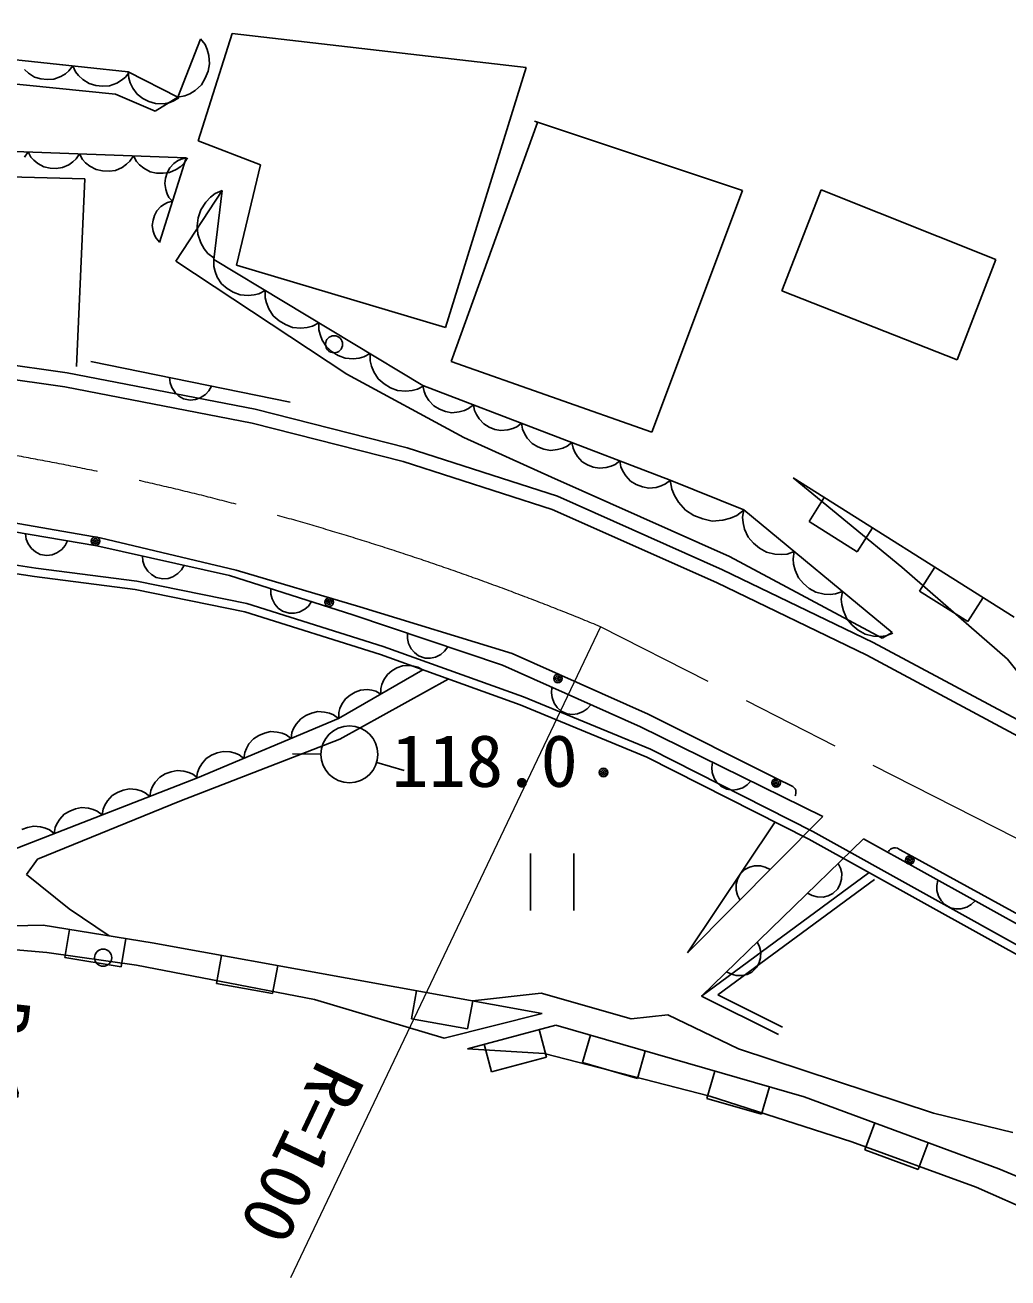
# Model space of a CAD drawing. Units: millimetres, scale not verified. Extents: x 40000 to 680000, y 20000 to 380000.
# Drawn here: x 289868 to 324370, y 294153 to 338136 of the extents above; entities that cross this region are included whole.
import ezdxf
from ezdxf.enums import TextEntityAlignment as Align

# ---------------------------------------------------------------- set-up
doc = ezdxf.new("R2010")
doc.units = ezdxf.units.MM
doc.header["$LTSCALE"] = 1000
doc.linetypes.add('CHAIN', pattern=[18.5, 12, -1.5, 3.5, -1.5])
for name, color, linetype, lineweight in [('M-BGD', 7, 'Continuous', 25), ('M-BMK', 2, 'CHAIN', 13), ('M-STR-HTXT', 7, 'Continuous', 13)]:
    doc.layers.add(name, color=color, linetype=linetype, lineweight=lineweight)
doc.styles.add('ＭＳ ゴシック', font='')
doc.styles.get('ＭＳ ゴシック').set_extended_font_data('MS Gothic')

msp = doc.modelspace()

# ---------------------------------------------------------------- linework, layer by layer
at = {"layer": 'M-BGD'}
for p, q in [((278017, 338136), (293493, 336499)), ((295950, 334068), (297140, 337838)), ((297140, 337838), (307458, 336648)), ((295229, 335606), (296023, 337640)), ((296186, 337453), (296029, 337656)), ((296261, 337282), (296186, 337453)), ((296320, 337070), (296261, 337282)), ((296347, 336776), (296320, 337070)), ((293046, 335705), (283225, 336697)), ((289847, 336579), (289986, 336450)), ((291283, 336427), (291408, 336528)), ((291408, 336528), (291541, 336705)), ((291541, 336705), (291640, 336494)), ((291640, 336494), (291746, 336362)), ((293390, 336309), (293530, 336495)), ((293493, 336499), (295229, 335606)), ((293493, 336499), (293508, 336266)), ((296196, 336268), (296292, 336514)), ((296292, 336514), (296347, 336776)), ((307458, 336648), (304630, 327521)), ((289986, 336450), (290201, 336312)), ((290201, 336312), (290423, 336250)), ((290423, 336250), (290650, 336226)), ((290650, 336226), (290881, 336240)), ((290881, 336240), (291119, 336330)), ((291119, 336330), (291283, 336427)), ((291746, 336362), (291893, 336226)), ((291893, 336226), (292119, 336081)), ((292119, 336081), (292353, 336016)), ((292835, 336005), (293086, 336100)), ((293086, 336100), (293258, 336202)), ((293258, 336202), (293390, 336309)), ((293508, 336266), (293560, 336105)), ((293560, 336105), (293647, 335925)), ((295840, 335840), (296059, 336038)), ((296059, 336038), (296196, 336268)), ((292353, 336016), (292592, 335991)), ((292592, 335991), (292835, 336005)), ((294435, 335110), (293046, 335705)), ((293647, 335925), (293806, 335708)), ((293806, 335708), (294001, 335563)), ((295229, 335606), (294435, 335110)), ((295229, 335606), (295482, 335649)), ((295482, 335649), (295653, 335724)), ((295653, 335724), (295840, 335840)), ((294001, 335563), (294214, 335453)), ((294214, 335453), (294446, 335379)), ((294446, 335379), (294714, 335376)), ((294714, 335376), (294912, 335409)), ((294912, 335409), (295073, 335461)), ((295073, 335461), (295271, 335584)), ((304829, 326330), (307854, 334713)), ((307755, 334763), (315047, 332332)), ((282481, 333969), (295527, 333473)), ((298132, 333225), (295950, 334068)), ((289854, 333499), (289976, 333684)), ((289976, 333684), (290077, 333500)), ((290077, 333500), (290181, 333388)), ((291548, 333336), (291660, 333440)), ((291660, 333440), (291774, 333616)), ((291774, 333616), (291881, 333422)), ((291881, 333422), (291991, 333303)), ((293552, 333358), (293673, 333544)), ((293673, 333544), (293780, 333349)), ((295527, 333473), (294584, 330497)), ((295345, 333430), (295225, 333367)), ((295527, 333473), (295345, 333430)), ((295450, 333286), (295572, 333471)), ((283699, 332980), (291971, 332732)), ((290181, 333388), (290320, 333275)), ((290320, 333275), (290532, 333159)), ((290532, 333159), (290747, 333115)), ((290747, 333115), (290962, 333106)), ((290962, 333106), (291180, 333134)), ((291180, 333134), (291400, 333234)), ((291400, 333234), (291548, 333336)), ((291991, 333303), (292138, 333184)), ((292138, 333184), (292362, 333061)), ((292362, 333061), (292588, 333015)), ((292588, 333015), (292816, 333006)), ((292816, 333006), (293045, 333035)), ((293045, 333035), (293277, 333140)), ((293277, 333140), (293434, 333249)), ((293434, 333249), (293552, 333358)), ((293780, 333349), (293889, 333231)), ((293889, 333231), (294037, 333112)), ((294037, 333112), (294260, 332989)), ((294260, 332989), (294487, 332942)), ((294715, 332934), (294944, 332963)), ((294945, 333120), (294856, 332947)), ((294944, 332963), (295176, 333068)), ((295094, 333274), (294945, 333120)), ((295225, 333367), (295094, 333274)), ((295176, 333068), (295332, 333176)), ((295332, 333176), (295450, 333286)), ((297289, 329703), (298132, 333225)), ((291971, 332732), (291674, 326144)), ((294487, 332942), (294715, 332934)), ((294798, 332764), (294771, 332571)), ((294771, 332571), (294805, 332359)), ((294856, 332947), (294798, 332764)), ((294805, 332359), (294857, 332208)), ((294857, 332208), (294920, 332088)), ((294920, 332088), (295044, 331948)), ((295156, 329852), (296793, 332332)), ((296377, 332093), (296211, 331920)), ((296537, 332219), (296377, 332093)), ((296793, 332332), (296495, 329902)), ((296793, 332332), (296537, 332219)), ((315047, 332332), (311872, 323850)), ((316433, 328810), (317814, 332347)), ((317814, 332347), (323943, 329900)), ((294638, 331761), (294498, 331617)), ((294760, 331849), (294638, 331761)), ((294873, 331907), (294760, 331849)), ((295044, 331948), (294873, 331907)), ((296033, 331652), (295950, 331372)), ((296211, 331920), (296033, 331652)), ((294361, 331283), (294335, 331102)), ((294415, 331455), (294361, 331283)), ((294498, 331617), (294415, 331455)), ((295950, 331372), (295915, 331086)), ((294335, 331102), (294367, 330903)), ((294367, 330903), (294416, 330762)), ((294416, 330762), (294475, 330649)), ((295915, 331086), (295928, 330794)), ((295928, 330794), (296036, 330491)), ((294475, 330649), (294591, 330518)), ((296036, 330491), (296155, 330283)), ((296155, 330283), (296281, 330122)), ((296281, 330122), (296501, 329950)), ((296495, 329902), (303837, 325487)), ((296495, 329902), (296495, 329657)), ((323943, 329900), (322586, 326387)), ((301158, 325884), (295156, 329852)), ((296495, 329657), (296538, 329484)), ((296538, 329484), (296617, 329289)), ((304630, 327521), (297289, 329703)), ((296617, 329289), (296768, 329052)), ((296768, 329052), (296963, 328886)), ((296963, 328886), (297179, 328756)), ((297179, 328756), (297416, 328662)), ((297416, 328662), (297697, 328640)), ((297697, 328640), (297906, 328662)), ((297906, 328662), (298079, 328705)), ((298079, 328705), (298295, 328820)), ((298295, 328820), (298295, 328563)), ((298295, 328563), (298340, 328382)), ((322586, 326387), (316433, 328810)), ((298340, 328382), (298423, 328178)), ((298423, 328178), (298581, 327929)), ((298581, 327929), (298785, 327755)), ((298785, 327755), (299011, 327619)), ((299954, 327565), (300180, 327686)), ((300180, 327686), (300180, 327441)), ((299011, 327619), (299260, 327521)), ((299260, 327521), (299554, 327498)), ((299554, 327498), (299773, 327520)), ((299773, 327520), (299954, 327565)), ((300180, 327441), (300223, 327268)), ((300223, 327268), (300302, 327073)), ((282580, 327171), (291347, 325928)), ((300302, 327073), (300453, 326836)), ((300453, 326836), (300648, 326670)), ((282519, 326675), (291265, 325435)), ((300648, 326670), (300864, 326540)), ((300864, 326540), (301101, 326446)), ((301101, 326446), (301382, 326424)), ((301382, 326424), (301591, 326446)), ((301591, 326446), (301764, 326489)), ((301764, 326489), (301980, 326604)), ((301980, 326604), (301980, 326347)), ((291347, 325928), (297950, 324649)), ((292180, 326330), (299174, 324892)), ((301980, 326347), (302025, 326166)), ((302025, 326166), (302108, 325962)), ((302108, 325962), (302266, 325713)), ((311872, 323850), (304829, 326330)), ((294942, 325762), (294965, 325574)), ((294965, 325574), (295023, 325409)), ((305275, 323652), (301158, 325884)), ((302266, 325713), (302470, 325539)), ((302470, 325539), (302696, 325403)), ((303837, 325487), (312517, 322164)), ((303837, 325487), (303875, 325269)), ((291265, 325435), (297841, 324161)), ((295023, 325409), (295140, 325232)), ((295140, 325232), (295268, 325113)), ((295268, 325113), (295433, 325018)), ((295856, 324992), (296021, 325050)), ((296021, 325050), (296198, 325167)), ((296198, 325167), (296317, 325296)), ((296317, 325296), (296412, 325460)), ((302696, 325403), (302945, 325305)), ((302945, 325305), (303239, 325282)), ((303239, 325282), (303458, 325304)), ((303458, 325304), (303639, 325349)), ((303639, 325349), (303865, 325470)), ((303875, 325269), (303941, 325122)), ((303941, 325122), (304042, 324961)), ((295433, 325018), (295668, 324970)), ((295668, 324970), (295856, 324992)), ((297950, 324649), (303282, 323299)), ((304042, 324961), (304214, 324773)), ((304214, 324773), (304414, 324656)), ((304414, 324656), (304627, 324574)), ((305107, 324553), (305289, 324605)), ((305289, 324605), (305437, 324671)), ((305437, 324671), (305611, 324808)), ((305611, 324808), (305648, 324601)), ((305648, 324601), (305710, 324462)), ((297841, 324161), (303144, 322818)), ((304627, 324574), (304853, 324528)), ((304853, 324528), (305107, 324553)), ((305710, 324462), (305806, 324309)), ((305806, 324309), (305969, 324131)), ((307127, 324035), (307292, 324164)), ((307292, 324164), (307331, 323946)), ((305969, 324131), (306158, 324020)), ((306158, 324020), (306359, 323943)), ((306359, 323943), (306574, 323900)), ((306574, 323900), (306814, 323923)), ((306814, 323923), (306987, 323973)), ((306987, 323973), (307127, 324035)), ((307331, 323946), (307396, 323799)), ((307396, 323799), (307497, 323638)), ((303282, 323299), (308556, 321599)), ((308350, 322263), (305275, 323652)), ((307497, 323638), (307670, 323450)), ((307670, 323450), (307869, 323333)), ((307869, 323333), (308082, 323251)), ((308562, 323230), (308745, 323283)), ((308745, 323283), (308892, 323348)), ((308892, 323348), (309066, 323485)), ((309066, 323485), (309103, 323278)), ((309103, 323278), (309165, 323139)), ((308082, 323251), (308308, 323205)), ((308308, 323205), (308562, 323230)), ((309165, 323139), (309261, 322986)), ((309261, 322986), (309424, 322808)), ((310582, 322712), (310747, 322841)), ((310747, 322841), (310786, 322623)), ((303144, 322818), (308377, 321131)), ((309424, 322808), (309613, 322697)), ((309613, 322697), (309815, 322620)), ((309815, 322620), (310029, 322577)), ((310029, 322577), (310270, 322600)), ((310270, 322600), (310443, 322650)), ((310443, 322650), (310582, 322712)), ((310786, 322623), (310852, 322476)), ((310852, 322476), (310953, 322315)), ((314600, 319485), (308350, 322263)), ((310953, 322315), (311125, 322127)), ((311125, 322127), (311324, 322010)), ((311324, 322010), (311537, 321929)), ((312018, 321907), (312200, 321960)), ((312200, 321960), (312347, 322025)), ((312347, 322025), (312522, 322162)), ((312517, 322164), (315096, 321122)), ((312517, 322164), (312568, 321841)), ((316827, 322245), (324590, 317348)), ((320649, 319100), (316827, 322245)), ((308556, 321599), (314354, 319015)), ((311537, 321929), (311764, 321883)), ((311764, 321883), (312018, 321907)), ((312568, 321841), (312661, 321623)), ((312661, 321623), (312806, 321383)), ((317922, 321554), (317388, 320708)), ((308377, 321131), (314143, 318561)), ((312806, 321383), (313054, 321101)), ((313054, 321101), (313345, 320924)), ((314853, 320919), (315113, 321115)), ((315096, 321122), (315056, 320857)), ((315096, 321122), (320305, 316807)), ((288801, 320781), (292506, 320140)), ((313345, 320924), (313656, 320798)), ((313656, 320798), (313989, 320724)), ((313989, 320724), (314363, 320754)), ((314363, 320754), (314634, 320826)), ((314634, 320826), (314853, 320919)), ((315056, 320857), (315074, 320663)), ((315074, 320663), (315128, 320439)), ((317388, 320708), (319080, 319641)), ((288852, 320449), (292393, 319859)), ((289883, 320278), (289913, 320090)), ((315128, 320439), (315252, 320157)), ((319080, 319641), (319614, 320487)), ((289913, 320090), (289977, 319927)), ((289977, 319927), (290100, 319755)), ((291160, 319730), (291274, 319863)), ((291274, 319863), (291363, 320031)), ((292393, 319859), (297049, 318810)), ((292506, 320140), (297278, 319000)), ((315252, 320157), (315435, 319945)), ((315435, 319945), (315648, 319769)), ((315648, 319769), (315890, 319628)), ((290247, 319072), (287624, 319466)), ((290100, 319755), (290233, 319641)), ((290233, 319641), (290401, 319553)), ((290401, 319553), (290638, 319513)), ((290638, 319513), (290825, 319543)), ((290825, 319543), (290988, 319607)), ((290988, 319607), (291160, 319730)), ((293989, 319500), (294008, 319311)), ((319958, 316608), (314600, 319485)), ((315890, 319628), (316190, 319559)), ((316190, 319559), (316420, 319547)), ((316420, 319547), (316615, 319566)), ((316615, 319566), (316868, 319655)), ((316868, 319655), (316829, 319401)), ((316829, 319401), (316846, 319215)), ((290202, 318776), (287602, 319166)), ((293787, 318613), (290247, 319072)), ((294008, 319311), (294063, 319145)), ((294063, 319145), (294177, 318965)), ((294177, 318965), (294303, 318845)), ((295054, 318767), (295234, 318881)), ((295234, 318881), (295355, 319007)), ((295355, 319007), (295453, 319170)), ((297278, 319000), (301624, 317718)), ((314354, 319015), (319638, 316459)), ((316846, 319215), (316898, 319001)), ((316898, 319001), (317017, 318731)), ((324351, 315875), (320649, 319100)), ((321804, 319106), (321270, 318260)), ((293738, 318317), (290202, 318776)), ((297656, 317826), (293787, 318613)), ((294303, 318845), (294465, 318746)), ((294465, 318746), (294700, 318694)), ((294700, 318694), (294888, 318713)), ((294888, 318713), (295054, 318767)), ((297049, 318810), (301377, 317433)), ((314143, 318561), (319411, 316013)), ((317017, 318731), (317192, 318529)), ((317192, 318529), (317395, 318360)), ((297581, 317536), (293738, 318317)), ((298498, 318349), (298501, 318159)), ((298501, 318159), (298541, 317989)), ((317395, 318360), (317626, 318226)), ((317626, 318226), (317914, 318159)), ((317914, 318159), (318134, 318148)), ((318134, 318148), (318320, 318166)), ((318320, 318166), (318562, 318251)), ((318562, 318251), (318521, 317986)), ((321270, 318260), (322962, 317193)), ((322962, 317193), (323495, 318039)), ((302443, 316318), (297656, 317826)), ((298541, 317989), (298638, 317801)), ((298638, 317801), (298754, 317669)), ((298754, 317669), (298907, 317558)), ((298907, 317558), (299136, 317485)), ((299496, 317528), (299684, 317625)), ((299684, 317625), (299816, 317741)), ((299816, 317741), (299927, 317894)), ((301624, 317718), (306966, 316080)), ((318521, 317986), (318539, 317792)), ((318539, 317792), (318593, 317568)), ((318593, 317568), (318717, 317286)), ((302347, 316034), (297581, 317536)), ((299136, 317485), (299326, 317487)), ((299326, 317487), (299496, 317528)), ((301377, 317433), (306622, 315663)), ((318717, 317286), (318901, 317074)), ((303289, 316788), (303288, 316598)), ((318901, 317074), (319113, 316898)), ((319113, 316898), (319355, 316757)), ((319355, 316757), (319656, 316687)), ((319656, 316687), (319885, 316676)), ((319885, 316676), (320080, 316695)), ((320305, 316807), (319958, 316608)), ((320080, 316695), (320333, 316784)), ((307361, 314548), (302443, 316318)), ((303288, 316598), (303325, 316427)), ((303325, 316427), (303420, 316237)), ((304596, 316157), (304710, 316308)), ((319638, 316459), (325955, 313076)), ((307253, 314268), (302347, 316034)), ((303420, 316237), (303533, 316104)), ((303533, 316104), (303684, 315989)), ((303684, 315989), (303912, 315913)), ((303912, 315913), (304101, 315912)), ((304101, 315912), (304272, 315949)), ((304272, 315949), (304462, 316043)), ((304462, 316043), (304596, 316157)), ((306966, 316080), (311739, 313943)), ((319411, 316013), (325712, 312639)), ((327115, 312411), (324351, 315875)), ((303826, 315502), (300866, 313792)), ((302747, 315467), (302587, 315336)), ((302923, 315569), (302747, 315467)), ((303117, 315642), (302923, 315569)), ((303345, 315655), (303117, 315642)), ((303513, 315635), (303345, 315655)), ((303653, 315598), (303513, 315635)), ((303826, 315502), (303653, 315598)), ((306622, 315663), (311475, 313499)), ((304721, 315179), (300915, 313065)), ((302395, 314989), (302357, 314850)), ((302461, 315145), (302395, 314989)), ((302587, 315336), (302461, 315145)), ((301115, 314485), (300989, 314295)), ((301275, 314617), (301115, 314485)), ((301451, 314719), (301275, 314617)), ((301645, 314791), (301451, 314719)), ((301873, 314805), (301645, 314791)), ((302041, 314785), (301873, 314805)), ((302181, 314747), (302041, 314785)), ((302354, 314651), (302181, 314747)), ((302357, 314850), (302354, 314651)), ((311820, 312712), (307361, 314548)), ((308364, 314886), (308345, 314697)), ((308345, 314697), (308366, 314524)), ((308366, 314524), (308442, 314326)), ((300923, 314139), (300885, 313999)), ((300989, 314295), (300923, 314139)), ((311695, 312439), (307253, 314268)), ((308442, 314326), (308542, 314182)), ((308542, 314182), (308682, 314054)), ((308682, 314054), (308902, 313956)), ((309462, 314035), (309605, 314135)), ((309605, 314135), (309734, 314275)), ((300866, 313792), (295926, 311709)), ((299543, 313781), (299386, 313598)), ((299728, 313898), (299543, 313781)), ((299927, 313982), (299728, 313898)), ((300140, 314033), (299927, 313982)), ((300381, 314017), (300140, 314033)), ((300555, 313974), (300381, 314017)), ((300697, 313916), (300555, 313974)), ((300866, 313792), (300697, 313916)), ((300885, 313999), (300882, 313801)), ((308902, 313956), (309090, 313938)), ((309090, 313938), (309264, 313959)), ((309264, 313959), (309462, 314035)), ((311739, 313943), (316298, 311663)), ((298069, 313199), (297884, 313082)), ((298268, 313283), (298069, 313199)), ((298481, 313333), (298268, 313283)), ((298722, 313318), (298481, 313333)), ((298897, 313274), (298722, 313318)), ((299038, 313217), (298897, 313274)), ((299208, 313093), (299038, 313217)), ((299237, 313301), (299208, 313093)), ((299295, 313442), (299237, 313301)), ((299386, 313598), (299295, 313442)), ((311475, 313499), (317869, 310351)), ((300915, 313065), (295296, 310886)), ((297636, 312743), (297579, 312601)), ((297727, 312898), (297636, 312743)), ((297884, 313082), (297727, 312898)), ((296225, 312383), (296068, 312199)), ((296410, 312500), (296225, 312383)), ((296610, 312584), (296410, 312500)), ((296823, 312634), (296610, 312584)), ((297064, 312619), (296823, 312634)), ((297238, 312575), (297064, 312619)), ((297380, 312517), (297238, 312575)), ((297549, 312394), (297380, 312517)), ((297579, 312601), (297549, 312394)), ((300254, 312543), (299254, 312553)), ((317384, 309562), (311695, 312439)), ((317525, 309827), (311820, 312712)), ((294791, 311848), (294602, 311736)), ((294992, 311926), (294791, 311848)), ((295206, 311970), (294992, 311926)), ((295447, 311948), (295206, 311970)), ((295620, 311899), (295447, 311948)), ((295760, 311838), (295620, 311899)), ((295920, 311902), (295890, 311694)), ((295978, 312044), (295920, 311902)), ((296068, 312199), (295978, 312044)), ((302213, 312249), (303171, 311965)), ((313999, 312256), (313973, 312068)), ((313973, 312068), (313988, 311894)), ((313988, 311894), (314056, 311693)), ((295926, 311709), (289193, 309094)), ((294345, 311404), (294283, 311264)), ((294440, 311557), (294345, 311404)), ((294602, 311736), (294440, 311557)), ((295926, 311709), (295760, 311838)), ((314056, 311693), (314151, 311546)), ((314151, 311546), (314286, 311413)), ((314286, 311413), (314501, 311307)), ((315064, 311364), (315211, 311459)), ((315211, 311459), (315345, 311594)), ((316298, 311663), (316745, 311440)), ((316745, 311440), (316817, 311404)), ((316817, 311404), (316857, 311372)), ((292925, 311084), (292762, 310905)), ((293113, 311196), (292925, 311084)), ((293314, 311274), (293113, 311196)), ((293529, 311319), (293314, 311274)), ((293769, 311296), (293529, 311319)), ((293942, 311248), (293769, 311296)), ((294082, 311186), (293942, 311248)), ((294248, 311057), (294082, 311186)), ((294283, 311264), (294248, 311057)), ((314501, 311307), (314689, 311281)), ((314689, 311281), (314864, 311295)), ((314864, 311295), (315064, 311364)), ((316857, 311372), (316897, 311319)), ((316897, 311319), (316920, 311274)), ((316915, 311109), (316902, 311082)), ((316929, 311158), (316915, 311109)), ((316920, 311274), (316929, 311225)), ((316929, 311225), (316929, 311158)), ((295296, 310886), (290307, 308851)), ((291435, 310544), (291247, 310432)), ((291636, 310622), (291435, 310544)), ((291851, 310667), (291636, 310622)), ((292091, 310644), (291851, 310667)), ((292264, 310596), (292091, 310644)), ((292404, 310534), (292264, 310596)), ((292570, 310406), (292404, 310534)), ((292606, 310612), (292570, 310406)), ((292667, 310752), (292606, 310612)), ((292762, 310905), (292667, 310752)), ((290989, 310100), (290928, 309961)), ((291084, 310253), (290989, 310100)), ((291247, 310432), (291084, 310253)), ((317869, 310351), (313116, 305564)), ((313116, 305564), (316195, 310163)), ((289958, 309970), (289757, 309892)), ((290173, 310015), (289958, 309970)), ((290413, 309993), (290173, 310015)), ((290587, 309944), (290413, 309993)), ((290726, 309882), (290587, 309944)), ((290892, 309754), (290726, 309882)), ((290928, 309961), (290892, 309754)), ((330246, 302745), (317525, 309827)), ((313610, 304047), (319294, 309563)), ((330101, 302482), (317384, 309562)), ((319294, 309563), (325825, 305942)), ((320244, 309200), (320294, 309229)), ((320294, 309229), (320362, 309249)), ((320362, 309249), (320420, 309251)), ((320420, 309251), (320491, 309235)), ((320491, 309235), (320561, 309197)), ((290307, 308851), (289920, 308319)), ((307609, 309058), (307609, 307058)), ((309129, 307058), (309129, 309058)), ((320178, 309122), (320197, 309157)), ((320197, 309157), (320244, 309200)), ((320561, 309197), (321000, 308956)), ((321000, 308956), (341411, 297754)), ((319503, 308382), (313610, 304047)), ((315130, 308486), (314961, 308316)), ((315299, 308572), (315130, 308486)), ((315469, 308615), (315299, 308572)), ((315681, 308616), (315469, 308615)), ((315851, 308574), (315681, 308616)), ((316021, 308490), (315851, 308574)), ((318494, 308535), (318412, 308706)), ((318534, 308365), (318494, 308535)), ((318531, 308153), (318534, 308365)), ((289920, 308319), (291421, 307108)), ((319681, 308140), (314183, 304096)), ((314876, 308146), (314835, 307976)), ((314835, 307976), (314835, 307764)), ((314961, 308316), (314876, 308146)), ((318398, 307815), (318486, 307984)), ((318486, 307984), (318531, 308153)), ((321904, 308116), (321869, 307930)), ((321869, 307930), (321875, 307755)), ((314835, 307764), (314878, 307595)), ((314878, 307595), (314964, 307425)), ((317335, 307662), (317503, 307574)), ((317503, 307574), (317673, 307529)), ((317673, 307529), (317885, 307526)), ((317885, 307526), (318055, 307566)), ((318055, 307566), (318226, 307648)), ((318226, 307648), (318398, 307815)), ((321875, 307755), (321933, 307551)), ((321933, 307551), (322021, 307399)), ((291421, 307108), (292821, 306160)), ((322021, 307399), (322149, 307260)), ((322149, 307260), (322359, 307143)), ((322359, 307143), (322546, 307108)), ((322546, 307108), (322720, 307114)), ((322720, 307114), (322924, 307173)), ((322924, 307173), (323076, 307260)), ((323076, 307260), (323216, 307389)), ((286482, 306445), (290502, 306542)), ((290502, 306542), (294329, 305912)), ((291429, 306390), (291266, 305403)), ((290632, 305573), (287339, 305864)), ((293240, 305078), (293402, 306065)), ((294329, 305912), (308021, 303442)), ((315652, 305777), (315569, 305948)), ((315692, 305607), (315652, 305777)), ((293781, 305137), (290632, 305573)), ((291266, 305403), (293240, 305078)), ((296768, 305472), (296590, 304488)), ((315643, 305226), (315688, 305395)), ((315688, 305395), (315692, 305607)), ((300029, 303926), (293781, 305137)), ((298558, 304133), (298736, 305117)), ((314493, 304904), (314661, 304817)), ((314661, 304817), (314830, 304772)), ((315042, 304768), (315213, 304808)), ((315213, 304808), (315384, 304890)), ((315384, 304890), (315556, 305058)), ((315556, 305058), (315643, 305226)), ((296590, 304488), (298558, 304133)), ((314830, 304772), (315042, 304768)), ((304582, 302570), (300029, 303926)), ((303614, 304237), (303436, 303253)), ((305574, 303884), (307988, 304147)), ((307988, 304147), (311147, 303244)), ((313610, 304047), (316317, 302694)), ((314183, 304096), (316451, 302962)), ((305405, 302898), (305582, 303882)), ((303436, 303253), (305405, 302898)), ((308021, 303442), (304582, 302570)), ((311147, 303244), (312426, 303395)), ((312426, 303395), (314908, 302191)), ((305398, 302201), (308498, 303025)), ((308171, 301903), (307914, 302870)), ((308498, 303025), (317216, 300506)), ((309717, 302673), (309439, 301712)), ((308090, 302037), (305398, 302201)), ((305981, 302356), (306238, 301390)), ((314908, 302191), (321753, 299934)), ((306238, 301390), (308171, 301903)), ((313903, 300536), (308090, 302037)), ((311361, 301157), (311638, 302118)), ((309439, 301712), (311361, 301157)), ((314076, 301413), (313799, 300453)), ((315720, 299898), (315998, 300858)), ((313799, 300453), (315720, 299898)), ((318892, 298937), (313903, 300536)), ((317216, 300506), (324046, 297987)), ((319693, 299593), (319347, 298655)), ((321753, 299934), (324537, 299257)), ((323251, 297339), (318892, 298937)), ((319347, 298655), (321224, 297963)), ((321224, 297963), (321570, 298901)), ((324046, 297987), (328357, 296195)), ((326448, 295934), (323251, 297339))]:
    msp.add_line(p, q, dxfattribs=at)
for centre, radius in [((300715, 326930), 300), ((292341, 320016), 150), ((292341, 320016), 90), ((292341, 320016), 30), ((300544, 317880), 150), ((300544, 317880), 90), ((300544, 317880), 30), ((308574, 315196), 150), ((308574, 315196), 90), ((308574, 315196), 30), ((301254, 312533), 1000), ((310174, 311895), 150), ((310174, 311895), 90), ((310174, 311895), 30), ((316231, 311529), 150), ((316231, 311529), 90), ((316231, 311529), 30), ((320927, 308825), 150), ((320927, 308825), 90), ((320927, 308825), 30), ((292611, 305396), 300)]:
    msp.add_circle(centre, radius, dxfattribs=at)
at = {"layer": 'M-BMK'}
msp.add_line((330340, 306703), (310064, 317016), dxfattribs=at)
msp.add_arc((271875, 224595), 100000, 67.54912, 79.85074, dxfattribs=at)
at = {"layer": 'M-STR-HTXT'}
msp.add_line((310064, 317016), (299186, 294153), dxfattribs=at)

# ---------------------------------------------------------------- texts
at = {"layer": 'M-BGD', "style": 'ＭＳ ゴシック', "width": 1.05}
msp.add_text('118.0', height=1833, dxfattribs=at).set_placement((302727, 310842), align=Align.BOTTOM_LEFT)
at = {"layer": 'M-STR-HTXT', "style": 'ＭＳ ゴシック', "width": 1.05}
for rotation, p in [(263.6, (287702, 304153)), (244.6, (299674, 302115))]:
    msp.add_text('R=100', height=1833, rotation=rotation, dxfattribs=at).set_placement(p, align=Align.BOTTOM_LEFT)

doc.saveas('drawing.dxf')
